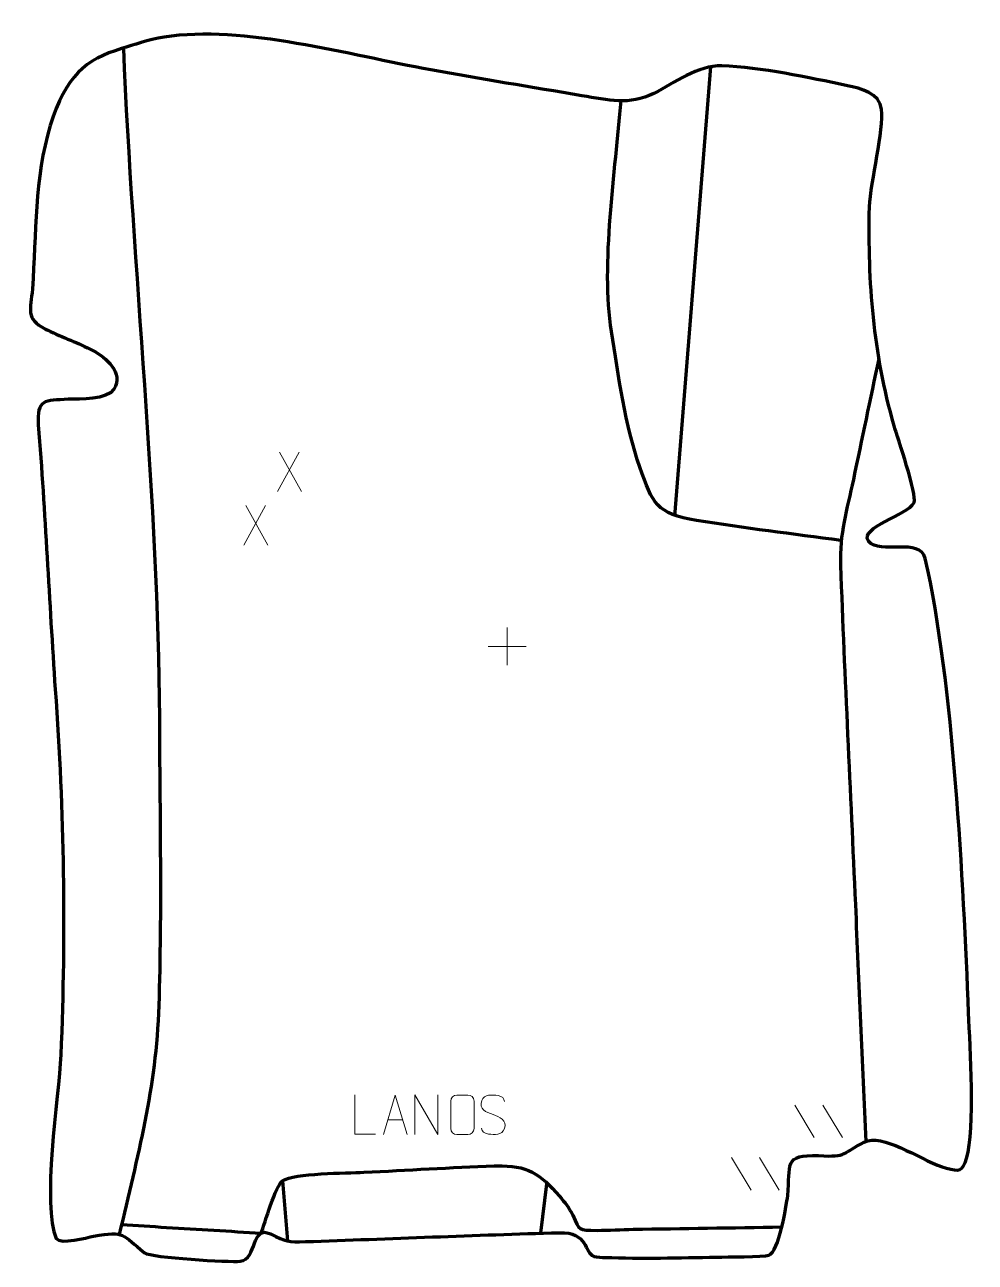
# Model space of a CAD drawing. Header units: millimetres. Extents: x -612 to -11, y 120 to 902.
import ezdxf

# ---------------------------------------------------------------- set-up
doc = ezdxf.new("R2010")
doc.units = ezdxf.units.MM
doc.header["$MEASUREMENT"] = 0
doc.layers.add('layer 2', color=7, linetype='Continuous')
doc.layers.add('layer 3', color=7, linetype='Continuous')

msp = doc.modelspace()

# ---------------------------------------------------------------- linework, layer by layer
at = {"layer": 'layer 2', "color": 142, "lineweight": 158}
for points, knots in [([(-549.309, 887.1411), (-543.5911, 748.8365), (-527.0906, 598.7614), (-526.5458, 463.7629), (-526.5458, 463.7629), (-526.2872, 403.306), (-524.961, 342.1857), (-526.9235, 281.7982), (-526.9235, 281.7982), (-528.6263, 229.4036), (-540.3172, 187.1112), (-551.8857, 137.0503)], [0, 0, 0, 0, 0.25, 0.25, 0.25, 0.25, 0.5, 0.5, 0.5, 0.5, 1, 1, 1, 1]), ([(-95.6037, 575.7779), (-125.9241, 580.0534), (-156.6803, 583.528), (-186.8501, 588.5385), (-186.8501, 588.5385), (-212.1731, 592.7441), (-214.5471, 599.1497), (-222.6469, 622.0993), (-222.6469, 622.0993), (-232.015, 648.6408), (-236.1402, 680.2472), (-240.6318, 708.0362), (-240.6318, 708.0362), (-247.426, 750.0714), (-238.044, 809.7056), (-234.5337, 853.7591)], [0, 0, 0, 0, 0.2, 0.2, 0.2, 0.2, 0.4, 0.4, 0.4, 0.4, 0.6, 0.6, 0.6, 0.6, 1, 1, 1, 1]), ([(-79.639, 195.8755), (-81.8153, 245.8202), (-83.9917, 295.765), (-86.168, 345.7097), (-86.168, 345.7097), (-89.2813, 417.1258), (-92.9445, 488.7255), (-95.5789, 560.1337), (-95.5789, 560.1337), (-96.3199, 580.2194), (-91.5112, 595.1015), (-87.41, 614.4754), (-87.41, 614.4754), (-82.0339, 639.8712), (-76.7592, 665.2884), (-71.4156, 690.6911)], [0, 0, 0, 0, 0.2, 0.2, 0.2, 0.2, 0.4, 0.4, 0.4, 0.4, 0.6, 0.6, 0.6, 0.6, 1, 1, 1, 1]), ([(-550.4292, 143.3526), (-540.9504, 142.7732), (-531.4716, 142.1938), (-521.9927, 141.6143), (-521.9927, 141.6143), (-512.015, 141.0044), (-502.0373, 140.3945), (-492.0596, 139.7846), (-492.0596, 139.7846), (-482.0826, 139.1747), (-472.1057, 138.5595), (-462.1283, 137.9561), (-462.1283, 137.9561), (-460.0666, 143.8816), (-452.7542, 168.4069), (-448.7041, 171.029), (-448.7041, 171.029), (-441.0134, 176.008), (-408.3768, 175.8852), (-397.1768, 176.4406), (-397.1768, 176.4406), (-369.6853, 177.8041), (-342.2316, 179.4764), (-314.7179, 180.4095), (-314.7179, 180.4095), (-314.7179, 180.4095), (-313.2157, 180.4596), (-313.2157, 180.4596), (-313.2157, 180.4596), (-293.9932, 181.0789), (-285.8256, 175.4288), (-273.5307, 161.3228), (-273.5307, 161.3228), (-270.1813, 157.4801), (-267.3948, 153.8073), (-265.0983, 149.2405), (-265.0983, 149.2405), (-260.5205, 139.4715), (-262.004, 139.814), (-249.7194, 139.7061), (-249.7194, 139.7061), (-242.0838, 139.7634), (-234.4694, 140.2591), (-226.8387, 140.414), (-226.8387, 140.414), (-195.506, 140.8884), (-164.1733, 141.3632), (-132.8406, 141.8378)], [0, 0, 0, 0, 0.07692308, 0.07692308, 0.07692308, 0.07692308, 0.15384615, 0.15384615, 0.15384615, 0.15384615, 0.23076923, 0.23076923, 0.23076923, 0.23076923, 0.30769231, 0.30769231, 0.30769231, 0.30769231, 0.38461538, 0.38461538, 0.38461538, 0.38461538, 0.46153846, 0.46153846, 0.46153846, 0.46153846, 0.53846154, 0.53846154, 0.53846154, 0.53846154, 0.61538462, 0.61538462, 0.61538462, 0.61538462, 0.69230769, 0.69230769, 0.69230769, 0.69230769, 0.76923077, 0.76923077, 0.76923077, 0.76923077, 0.84615385, 0.84615385, 0.84615385, 0.84615385, 1, 1, 1, 1])]:
    msp.add_open_spline(points, degree=3, knots=knots, dxfattribs=at)
for points in [[(-200.4738, 591.241), (-200.4738, 591.241), (-177.6994, 875.3568), (-177.6994, 875.3568)], [(-448.7665, 170.9688), (-448.7665, 170.9688), (-445.5958, 133.0444), (-445.5958, 133.0444)], [(-281.789, 168.8612), (-281.789, 168.8612), (-285.4061, 137.893), (-285.4061, 137.893)]]:
    msp.add_open_spline(points, degree=3, dxfattribs=at)
at = {"layer": 'layer 2', "color": 250, "lineweight": 9}
for points in [[(-438.174, 631.7109), (-438.174, 631.7109), (-451.9146, 606.8151), (-451.9146, 606.8151)], [(-450.46, 631.7109), (-450.46, 631.7109), (-436.7194, 606.7574), (-436.7194, 606.7574)], [(-459.4724, 597.8731), (-459.4724, 597.8731), (-473.213, 572.9773), (-473.213, 572.9773)], [(-471.7584, 597.8731), (-471.7584, 597.8731), (-458.0178, 572.9196), (-458.0178, 572.9196)], [(-306.5895, 520.8935), (-306.5895, 520.8935), (-306.5895, 496.9156), (-306.5895, 496.9156)], [(-318.5784, 508.9045), (-318.5784, 508.9045), (-294.6005, 508.9045), (-294.6005, 508.9045)], [(-124.7041, 218.8723), (-124.7041, 218.8723), (-112.3398, 198.328), (-112.3398, 198.328)], [(-106.9742, 218.8723), (-106.9742, 218.8723), (-94.6099, 198.328), (-94.6099, 198.328)], [(-382.1198, 209.5757), (-382.1198, 209.5757), (-372.6241, 209.5757), (-372.6241, 209.5757)], [(-164.6619, 185.734), (-164.6619, 185.734), (-152.2976, 165.1897), (-152.2976, 165.1897)], [(-146.932, 185.734), (-146.932, 185.734), (-134.5677, 165.1897), (-134.5677, 165.1897)]]:
    msp.add_open_spline(points, degree=3, dxfattribs=at)
for points, knots in [([(-389.9226, 200.4795), (-389.9226, 200.4795), (-402.8717, 200.4795), (-402.8717, 200.4795), (-402.8717, 200.4795), (-402.8717, 200.4795), (-402.8717, 225.4331), (-402.8717, 225.4331)], [0, 0, 0, 0, 0.33333333, 0.33333333, 0.33333333, 0.33333333, 1, 1, 1, 1]), ([(-384.8424, 200.3263), (-384.8424, 200.3263), (-377.4714, 225.2798), (-377.4714, 225.2798), (-377.4714, 225.2798), (-377.4714, 225.2798), (-369.9015, 200.3263), (-369.9015, 200.3263)], [0, 0, 0, 0, 0.33333333, 0.33333333, 0.33333333, 0.33333333, 1, 1, 1, 1]), ([(-365.0455, 200.379), (-365.0455, 200.379), (-365.0455, 225.3325), (-365.0455, 225.3325), (-365.0455, 225.3325), (-365.0455, 225.3325), (-350.3907, 200.379), (-350.3907, 200.379), (-350.3907, 200.379), (-350.3907, 200.379), (-350.3907, 225.3325), (-350.3907, 225.3325)], [0, 0, 0, 0, 0.25, 0.25, 0.25, 0.25, 0.5, 0.5, 0.5, 0.5, 1, 1, 1, 1]), ([(-338.3983, 225.279), (-336.0726, 225.279), (-333.7465, 225.279), (-331.4204, 225.279), (-331.4204, 225.279), (-329.4738, 225.3146), (-327.4824, 223.823), (-327.4557, 221.3854), (-327.4557, 221.3854), (-327.4561, 215.6385), (-327.4561, 209.8912), (-327.4557, 204.1435), (-327.4557, 204.1435), (-327.5955, 201.8201), (-329.2727, 200.3405), (-331.4204, 200.3297), (-331.4204, 200.3297), (-333.7523, 200.3301), (-336.0842, 200.3301), (-338.4157, 200.3297), (-338.4157, 200.3297), (-340.3407, 200.2243), (-342.3128, 202.1088), (-342.3016, 204.1261), (-342.3016, 204.1261), (-342.3013, 209.8962), (-342.3013, 215.6659), (-342.3016, 221.4352), (-342.3016, 221.4352), (-342.2974, 223.5733), (-340.5507, 225.2925), (-338.3983, 225.279)], [0, 0, 0, 0, 0.11111111, 0.11111111, 0.11111111, 0.11111111, 0.22222222, 0.22222222, 0.22222222, 0.22222222, 0.33333333, 0.33333333, 0.33333333, 0.33333333, 0.44444444, 0.44444444, 0.44444444, 0.44444444, 0.55555556, 0.55555556, 0.55555556, 0.55555556, 0.66666667, 0.66666667, 0.66666667, 0.66666667, 0.77777778, 0.77777778, 0.77777778, 0.77777778, 1, 1, 1, 1]), ([(-315.5315, 212.976), (-319.7798, 214.4464), (-324.6879, 216.2422), (-322.6828, 221.7625), (-322.6828, 221.7625), (-321.1793, 225.9024), (-315.9657, 225.5139), (-312.3621, 224.9128), (-312.3621, 224.9128), (-309.5015, 224.4356), (-308.6368, 223.2224), (-308.3262, 221.1383)], [0, 0, 0, 0, 0.25, 0.25, 0.25, 0.25, 0.5, 0.5, 0.5, 0.5, 1, 1, 1, 1]), ([(-315.5315, 212.9759), (-311.5129, 211.3292), (-306.4834, 209.4409), (-308.3174, 204.0806), (-308.3174, 204.0806), (-309.7772, 199.8142), (-314.688, 200.0709), (-318.4141, 200.6256), (-318.4141, 200.6256), (-321.1641, 201.0354), (-322.385, 202.2489), (-322.763, 204.3611)], [0, 0, 0, 0, 0.25, 0.25, 0.25, 0.25, 0.5, 0.5, 0.5, 0.5, 1, 1, 1, 1])]:
    msp.add_open_spline(points, degree=3, knots=knots, dxfattribs=at)
at = {"layer": 'layer 3', "color": 242, "lineweight": 158}
msp.add_open_spline([(-595.4954, 838.2511), (-585.8969, 869.472), (-573.0242, 880.0061), (-550.473, 886.7867), (-550.473, 886.7867), (-542.6937, 889.1257), (-533.8789, 892.4169), (-523.4908, 894.0496), (-523.4908, 894.0496), (-473.7333, 901.8703), (-406.1284, 882.6507), (-354.8911, 873.3266), (-354.8911, 873.3266), (-323.0776, 867.5372), (-291.1918, 862.3954), (-259.3078, 856.9711), (-259.3078, 856.9711), (-242.4379, 854.1417), (-229.5818, 850.8588), (-213.7467, 858.3484), (-213.7467, 858.3484), (-200.8055, 865.1357), (-185.8596, 876.3677), (-170.7998, 875.9103), (-170.7998, 875.9103), (-145.9357, 875.0182), (-115.9711, 868.4772), (-91.3654, 863.3408), (-91.3654, 863.3408), (-83.0137, 861.5974), (-70.8639, 858.5361), (-69.7625, 848.3681), (-69.7625, 848.3681), (-68.3878, 835.6762), (-76.5477, 802.9152), (-77.47, 786.6815), (-77.47, 786.6815), (-78.46, 738.1624), (-75.0797, 695.2445), (-61.8718, 648.3438), (-61.8718, 648.3438), (-59.6258, 640.9747), (-47.3164, 604.5303), (-49.2011, 599.8422), (-49.2011, 599.8422), (-53.9041, 591.3469), (-83.7836, 584.3121), (-78.1678, 575.4396), (-78.1678, 575.4396), (-70.6383, 566.5193), (-45.3002, 578.1002), (-42.1581, 564.3908), (-42.1581, 564.3908), (-24.3634, 486.7503), (-18.0114, 359.0572), (-14.732, 277.3036), (-14.732, 277.3036), (-13.8383, 255.024), (-10.5517, 204.3557), (-16.0137, 185.1972), (-16.0137, 185.1972), (-18.3803, 176.8962), (-20.824, 176.857), (-28.6931, 178.9732), (-28.6931, 178.9732), (-42.856, 182.7819), (-65.8654, 199.5778), (-78.5338, 196.2661), (-78.5338, 196.2661), (-78.5338, 196.2661), (-80.7442, 195.4849), (-80.7442, 195.4849), (-80.7442, 195.4849), (-94.763, 188.6565), (-91.0089, 185.8149), (-109.5986, 186.9386), (-109.5986, 186.9386), (-132.3014, 187.758), (-127.2264, 181.2508), (-129.1722, 161.7018), (-129.1722, 161.7018), (-130.1486, 154.6831), (-134.4802, 126.2809), (-141.1648, 123.9577), (-141.1648, 123.9577), (-144.4024, 122.8325), (-168.2736, 122.9133), (-173.574, 122.8339), (-173.574, 122.8339), (-173.574, 122.8339), (-174.3649, 122.822), (-174.3649, 122.822), (-174.3649, 122.822), (-197.2636, 122.3557), (-221.9513, 121.738), (-244.7772, 122.5997), (-244.7772, 122.5997), (-246.4574, 122.6631), (-250.0868, 122.7473), (-251.6642, 123.1989), (-251.6642, 123.1989), (-257.994, 125.6311), (-255.2187, 138.7825), (-273.5402, 138.2491), (-273.5402, 138.2491), (-327.0129, 136.6926), (-380.6641, 134.4502), (-434.1514, 132.5782), (-434.1514, 132.5782), (-445.3719, 132.2481), (-446.3079, 132.5801), (-456.1798, 137.4272), (-456.1798, 137.4272), (-468.4544, 143.454), (-464.7131, 121.5907), (-475.3563, 120.1416), (-475.3563, 120.1416), (-481.9824, 119.5497), (-531.5534, 122.3935), (-535.8991, 125.5085), (-535.8991, 125.5085), (-550.3312, 137.1106), (-547.8373, 139.3631), (-568.1164, 136.0545), (-568.1164, 136.0545), (-572.7593, 135.1184), (-588.6568, 130.496), (-591.7238, 134.6183), (-591.7238, 134.6183), (-601.1116, 154.5853), (-590.1605, 224.5513), (-588.8701, 250.6042), (-588.8701, 250.6042), (-585.5674, 329.0154), (-586.8602, 403.4661), (-592.3925, 481.7328), (-592.3925, 481.7328), (-596.241, 537.3909), (-598.687, 593.3217), (-603.1219, 648.8899), (-603.1219, 648.8899), (-604.1107, 665.0166), (-599.2286, 664.3622), (-584.1305, 665.0685), (-584.1305, 665.0685), (-576.678, 665.4172), (-559.7405, 664.558), (-555.3284, 671.4626), (-555.3284, 671.4626), (-548.746, 681.7634), (-560.4294, 691.5273), (-568.5242, 695.9114), (-568.5242, 695.9114), (-577.7575, 700.9121), (-587.719, 704.0706), (-597.092, 708.7165), (-597.092, 708.7165), (-597.092, 708.7165), (-598.4625, 709.3958), (-598.4625, 709.3958), (-598.4625, 709.3958), (-611.6744, 716.5263), (-607.8563, 721.3662), (-606.8454, 734.9312), (-606.8454, 734.9312), (-604.2747, 769.9163), (-605.8546, 804.5559), (-595.4954, 838.2511)], degree=3, knots=[0, 0, 0, 0, 0.02325581, 0.02325581, 0.02325581, 0.02325581, 0.04651163, 0.04651163, 0.04651163, 0.04651163, 0.06976744, 0.06976744, 0.06976744, 0.06976744, 0.09302326, 0.09302326, 0.09302326, 0.09302326, 0.11627907, 0.11627907, 0.11627907, 0.11627907, 0.13953488, 0.13953488, 0.13953488, 0.13953488, 0.1627907, 0.1627907, 0.1627907, 0.1627907, 0.18604651, 0.18604651, 0.18604651, 0.18604651, 0.20930233, 0.20930233, 0.20930233, 0.20930233, 0.23255814, 0.23255814, 0.23255814, 0.23255814, 0.25581395, 0.25581395, 0.25581395, 0.25581395, 0.27906977, 0.27906977, 0.27906977, 0.27906977, 0.30232558, 0.30232558, 0.30232558, 0.30232558, 0.3255814, 0.3255814, 0.3255814, 0.3255814, 0.34883721, 0.34883721, 0.34883721, 0.34883721, 0.37209302, 0.37209302, 0.37209302, 0.37209302, 0.39534884, 0.39534884, 0.39534884, 0.39534884, 0.41860465, 0.41860465, 0.41860465, 0.41860465, 0.44186047, 0.44186047, 0.44186047, 0.44186047, 0.46511628, 0.46511628, 0.46511628, 0.46511628, 0.48837209, 0.48837209, 0.48837209, 0.48837209, 0.51162791, 0.51162791, 0.51162791, 0.51162791, 0.53488372, 0.53488372, 0.53488372, 0.53488372, 0.55813953, 0.55813953, 0.55813953, 0.55813953, 0.58139535, 0.58139535, 0.58139535, 0.58139535, 0.60465116, 0.60465116, 0.60465116, 0.60465116, 0.62790698, 0.62790698, 0.62790698, 0.62790698, 0.65116279, 0.65116279, 0.65116279, 0.65116279, 0.6744186, 0.6744186, 0.6744186, 0.6744186, 0.69767442, 0.69767442, 0.69767442, 0.69767442, 0.72093023, 0.72093023, 0.72093023, 0.72093023, 0.74418605, 0.74418605, 0.74418605, 0.74418605, 0.76744186, 0.76744186, 0.76744186, 0.76744186, 0.79069767, 0.79069767, 0.79069767, 0.79069767, 0.81395349, 0.81395349, 0.81395349, 0.81395349, 0.8372093, 0.8372093, 0.8372093, 0.8372093, 0.86046512, 0.86046512, 0.86046512, 0.86046512, 0.88372093, 0.88372093, 0.88372093, 0.88372093, 0.90697674, 0.90697674, 0.90697674, 0.90697674, 0.93023256, 0.93023256, 0.93023256, 0.93023256, 0.95348837, 0.95348837, 0.95348837, 0.95348837, 1, 1, 1, 1], dxfattribs=at)

doc.saveas('drawing.dxf')
